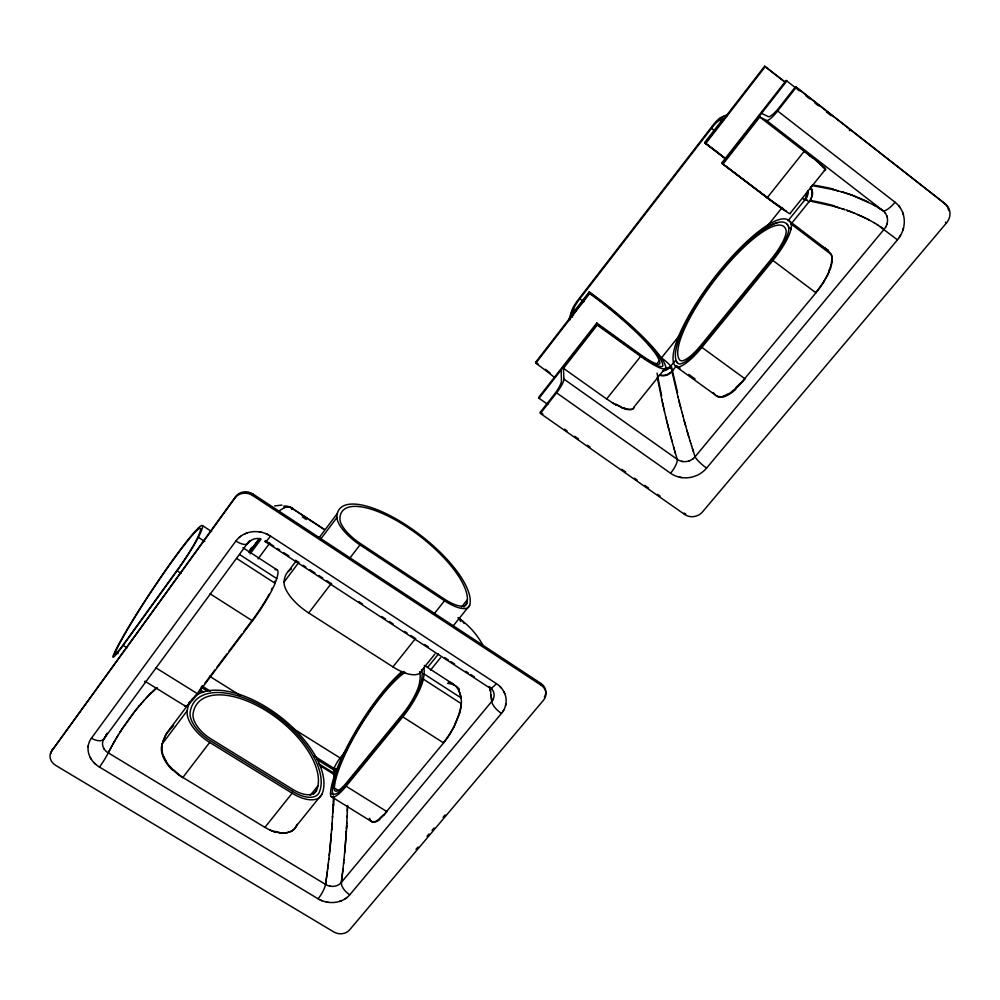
<?xml version="1.0" encoding="UTF-8"?>
<svg xmlns="http://www.w3.org/2000/svg" width="1000" height="1000" viewBox="0 0 1000 1000"><rect width="100%" height="100%" fill="white"/><g stroke="black" fill="none" stroke-linecap="round" stroke-linejoin="round"><path stroke-width="1.5" d="M807.825 190.475A9.738 9.062 -42.4 0 1 808.012 191.713L807.962 193.538A10.025 9.325 -42.4 0 1 807.5 195.562L806.737 197.288A11.238 10.462 -42.4 0 1 805.562 199.037L808.925 201.938A14.025 13.05 -42.3 0 0 810.4 199.762L811.338 197.65A12.812 11.912 -42.3 0 0 811.963 194.988L812.062 192.562M812.038 193.025L812.025 192.712A12.525 11.65 -42.3 0 0 811.538 190.087L810.487 187.725M319.688 765.487L333.988 774.4L333.925 779.463M347.475 806.438L347.5 805.512L347.45 807.35M347.425 808.263L347.45 807.225M347.4 809.175L347.425 808.125M161.863 747.1L161.875 746.838A32.413 20.75 33.9 0 1 162.237 743.838A32.55 20.825 33.9 0 0 161.838 746.825M347.4 809.013L347.337 811M347.375 809.912L346.887 821.413M333.5 796.137L333.137 804.975M347.125 816.162L347.088 817.05M333.162 804.575L332.938 809.237M332.987 808.213L333.025 807.3M332.938 809.112L332.788 811.988M346.825 822.712L346.85 822.062M332.9 810.013L332.738 812.9M346.812 823L346.763 823.863M346.763 823.8L346.688 825.325M332.75 812.7L332.537 816.5M346.688 825.175L346.613 826.462M346.662 825.75L346.587 826.9M346.613 826.612L346.538 827.763M346.587 827.05L346.512 828.188M332.55 816.275L332.125 822.887M346.538 827.913L346.463 829.05M346.512 828.337L346.438 829.625M332.488 817.4L332.525 816.725M346.388 830.325L346.337 831.188M346.362 830.763L346.125 834.3M346.312 831.612L345.163 846.963M332.113 823.162L332.025 824.425M88.062 747.387L88.287 745.512M331.887 826.375L332.038 824.262M346.012 835.987L346.075 835.138M331.9 826.225L331.775 827.962M345.9 837.663L345.95 836.825M331.737 828.4L331.788 827.675M331.712 828.825L331.763 828.112M345.838 838.5L345.387 844.312M331.662 829.4L331.725 828.55M331.675 829.262L331.6 830.263M331.637 829.688L330.975 837.925M331.337 833.538L330.025 848.112M345.312 845.125L345.1 847.775M345.025 848.575L345.112 847.588M344.95 849.388L345.037 848.413M330.9 838.763L330.2 846.263M344.888 850.188L344.975 849.225M344.9 850.037L344.663 852.6M344.825 850.85L343.562 863.7M330.125 847.087L329.938 848.925M329.862 849.725L329.963 848.725M329.875 849.55L329.6 852.15M329.787 850.375L329.525 852.962M343.9 860.475L343.975 859.7M343.738 862.038L342.925 869.438M329.538 852.812L329.387 854.163M832.237 261.462L830.713 268L827.375 275.738M329.45 853.637L328.363 863.288M329.35 854.562L329.263 855.362M328.913 858.538L328.825 859.325M342.95 869.212L342.775 870.788M342.812 870.487L341.362 882.425A11.4 9.875 8.3 0 1 339.938 883.863L339.25 884.362A11.375 9.85 8.2 0 1 337.175 885.487L336.287 885.812A11.363 9.838 8.1 0 1 327.537 885.438L326.587 885A11.4 9.875 8.3 0 1 325.525 884.412M342.587 872.35L342.688 871.562M342.413 873.9L342.5 873.125M328.363 863.238L327.938 866.725M342.225 875.462L342.312 874.688M328.075 865.675L328.162 864.887M342.038 877.013L342.125 876.237M327.975 866.475L327.35 871.425M341.85 878.562L341.938 877.788M327.75 868.275L327.65 869.038M341.75 879.338L341.362 882.425A11.438 6.088 42.1 0 0 349.8 894.788L501.475 713.4A24.075 21.275 1 0 0 496.35 683.6L270.512 536.075A25.087 22.662 16 0 0 235.888 541.013L91.425 738.188A23.988 20.375 16.4 0 0 90.262 740L89.425 741.688A23.963 20.362 16.4 0 0 99.462 767.062L318.087 898.8A22.95 19.262 6.7 0 0 349.8 894.788M327.375 871.2L327.175 872.775M327.212 872.475L325.575 884.425A11.787 2.925 -59.8 0 1 318.087 898.8M326.962 874.338L327.075 873.55M326.763 875.9L326.863 875.113M326.55 877.463L326.65 876.675M326.337 879.013L326.45 878.238M326.238 879.788L325.688 883.662M505.875 704.112L505.462 705.913M634.038 406.863L633.987 407.05A35.8 10.562 42.8 0 1 633.138 408.688A35.688 10.475 42 0 1 631.125 409.625L627.263 409.6L621.575 407.725M165.725 734.85L162.275 743.85L187.2 710.725A80.787 41.013 37.9 0 1 266.788 707.412A80.787 41.013 37.9 0 1 322 794.15L296.413 825.9A32.175 19.688 44.9 0 1 294.575 828.725A32.062 19.587 44 0 1 291.575 831.15M903.512 227.95L902.8 230.387M162.35 743.5L163.263 740.4M887.15 223.45L886.85 224.5M807.113 195.425L807.425 193.675A11.487 10.688 -42.3 0 0 807.45 191.488M460 712.537L453.675 727.775M726.988 114.875L720.775 117.525A12.688 2.387 -52.7 0 0 712.537 125.75L578.15 299.8A11.85 2.263 -54.2 0 0 571.912 310.225L569.163 318.925L570.312 319.75M163.463 739.825L165.9 734.538M335.5 773.875L335.175 773.75A12.312 10.662 7.5 0 1 333.088 772.7L335.037 768.938A10.05 8.7 7.5 0 0 337.512 769.825M541.013 683.487L541.112 685.225A12.088 10.688 -1.7 0 1 543.525 700.188L349.5 929.987A11.35 9.425 6 0 1 333.775 931.95L55.812 765.462A12 10.113 17.8 0 1 51.638 751.062L235.012 497.987A12.725 11.6 18.5 0 1 252.5 495.45L253.05 494.062L541.013 683.487A12.05 10.675 -1.7 0 1 544.388 697.075M235.012 497.987L235.6 496.587A12.7 11.575 18.6 0 1 253.05 494.062M283.725 832.862A31.962 19.288 42 0 0 294.562 828.713A32.175 19.688 44.3 0 0 296.488 825.962L297.113 824.35M103.25 740.225L103.675 739.375M296.975 824.663L296.413 825.9M325.575 884.425L108.225 752.825A11.938 10.263 11.5 0 1 106.375 751.525L105.65 750.863A11.912 10.237 11.5 0 1 102.55 743.1L102.662 742.212A11.938 10.263 11.5 0 1 104.262 738.425L248.738 541.65M235.888 541.013A12.475 5.088 35.4 0 0 248.125 543.038L248.912 541.263M51.638 751.062L235.6 496.587M99.462 767.062A12.175 1.225 -57.3 0 0 108.225 752.825L111.737 746.275M108.225 752.825L113.7 742.775M91.425 738.188A11.863 6.587 34 0 0 104.275 738.462L105.325 736.513M503.888 709.825L502.85 711.55M104.275 738.462L107.1 733.275M492.962 699.712L492.512 700.438M105.625 735.962L106.988 733.475M112.1 745.625L112.463 744.975M112.825 744.325L114.05 742.138M113.787 742.613L114.412 741.513M900.575 235.325L899.212 237.512M165.85 734.625L173.55 725.225M114.15 741.988L114.775 740.888M547.863 404.487L539.025 398.275L538.913 397.113L596.75 323.05L597.238 325.075L563.45 368.312L563.9 379.062L677.188 459.312A12.862 12.1 -18.3 0 0 678.275 460.012L679.15 460.475A12.85 12.088 -18.1 0 0 695.088 456.75L884.137 229.262A14.062 12.938 -36 0 0 885.025 228.1L885.713 227.025M114.513 741.35L115.15 740.25M114.875 740.725L118.15 735.225M166.025 734.312L166.388 733.713A81.7 53.263 27.4 0 1 173.425 725.3M116.062 738.688L117.387 736.475M117.725 735.913L118.537 734.6M118.513 734.625L119.9 732.4M823.975 281.725L820.387 287.075A37.262 13.075 -51.9 0 1 815.925 292.812L740.625 383.55M450.412 733.4L447.25 738.138A32.887 10.625 -59.7 0 1 443.587 742.862M119.712 732.7L120.25 731.85M120.113 732.062L120.7 731.15M120.35 731.7L121.1 730.512M120.8 730.987L121.912 729.262M121.2 730.362L122.325 728.637M122.175 728.863L134.088 712.237M802.725 198.475L804.688 200.113L805.5 198.988A11.988 11.162 -42.4 0 0 807.113 195.425M122.587 728.225L134.462 711.775M805.413 199.137L807.038 200.175M198.363 537.337A81.7 6.188 -56.4 0 0 173.375 559.188A81.7 6.188 -56.4 0 0 113.562 654.712A30.425 2.263 -56.5 0 0 123.175 645.362L177.1 570.8A30.712 2.375 -56.3 0 0 198.363 537.337L204.812 541.512M249.838 549.913L251.675 547.425M249.288 552.075L258.562 539.513M249.15 552.525L259.4 538.625M250.1 553.925L261.025 539.138M258.038 558.913L269.762 543.1M169.913 728.875L188.812 703.675M288.163 571.538L296.425 560.562M198.238 692.1L202.875 685.938M204.725 683.462L214.938 669.887M216.788 667.412L227 653.838M228.85 651.375L241.85 634.1M243.7 631.625L252.975 619.288A30.362 4 -56.8 0 0 269.1 594.288M184.85 705.337A33.6 4.263 -57.1 0 0 197.613 693.8L252.475 620.862A33.9 4.462 -56.8 0 0 275.087 583.3A84.3 10.888 -56.9 0 0 275.1 569.75M434.925 654.05L421.662 670.487A33.212 13.562 38.5 0 1 392.938 666.888L308.725 612.962A33.638 13.913 36.8 0 1 284.05 582.038L299.025 562.15M318.637 538.3L337.375 513.425M320.312 539.587L336.95 517.513A81.337 29.25 37.9 0 1 407.8 526.112A81.337 29.25 37.9 0 1 469.625 605.438L453.038 626.05M349.613 558.438L359.975 544.888A30.625 11.1 37.2 0 1 336.95 517.513M178.038 774.137L182.875 777.463L209.688 742.425A32.538 16.637 36.8 0 1 187.2 710.725M308.725 612.962L331.312 583.438M570.612 314.212L573.538 309.288A11.887 2.275 -54.2 0 1 579.8 298.775L711.438 128.325A12.713 2.4 -52.7 0 1 719.725 120.1L723.637 116.237M634.95 405.863L665.775 367.6A90.162 15.263 37.9 0 0 589.237 291.825L572 314.125L573.538 309.288L576.05 311.087M725.337 158.787A85.738 4.088 37.7 0 0 705.638 143.663L704.688 142.513L723.175 118.612A88.825 29.225 33.5 0 0 723.875 119.288M554.1 377.125A81.188 18.337 37.9 0 0 535.763 363.225L535.675 362.225L589.45 292.7A86.388 14.625 37.9 0 1 662.825 365.375A32.113 5.412 38.2 0 1 640.3 355.288L596.987 324.05L539.025 398.275M784.688 81.762A87.338 1.412 37.9 0 1 765.25 66.612L764.625 66.213L705.163 143.088A89.637 4.275 37.7 0 1 725.713 158.863M535.763 363.225L589.65 293.575L589.237 291.825M705.638 143.663L765.25 66.612M786.513 211.112A33.312 1.575 37.8 0 1 766.438 197.087L722.25 163.7L786.875 80.95L786.15 80.475L721.688 163.025L767.1 197.838A37.2 1.762 37.8 0 0 790.2 213.238L824.525 170.487M722.8 164.363L759.8 117.013L766.5 120.475L882.9 210.6A14.138 4.138 -50.3 0 0 895.05 202.237L777.65 110.988A14.4 3 -51.9 0 1 766.5 120.475M761.562 113.35L768.388 116.638A14.387 2.988 -51.9 0 0 779.538 107.112L795.537 86.688L945.475 204.088A14.3 12.888 -40.7 0 1 946.462 222.975L702.475 511.938A12.788 11.688 -15.1 0 1 684.638 514.45L540.425 413.45L540.312 412.212L554.175 394.538A12.9 2.725 -54.7 0 0 561.475 380.812L561.138 369.963M540.425 413.45L556.587 392.837A12.938 2.737 -54.7 0 0 563.9 379.062M777.65 110.988L796.312 87.2M134.863 711.263L135.45 710.537M135.113 710.95L137.975 707.438M434.85 612.938L444.55 600.775A30.238 10.825 38.6 0 0 469.625 605.438M322 794.15A32.15 16.238 39.1 0 1 292.15 793.238L264.913 827.387L182.875 777.463M392.925 666.888L415.688 638.362M665.775 367.6A35.85 6.037 38.2 0 1 640.65 356.362L606.638 398.988L563.45 368.312M767.1 197.838L804.175 151.35L759.8 117.013M135.612 710.325L137.713 707.75M346.7 749.85L340.15 758A10.725 2.4 -58.3 0 0 334.038 768.388L335.037 768.938A9.412 8.162 7.5 0 0 336.55 769.775L337.5 770.113M679.375 335.575L661.488 357.85A11.738 2.975 -53.7 0 0 660.95 358.525M766.025 227.675L782.175 207.562M310.275 795.337L317.95 785.775M461.575 606.925L467.4 599.675M656.438 364.275L659.338 360.65M313.688 793.9L316.575 790.3A74.037 37.575 37.9 0 0 266.038 710.662A74.037 37.575 37.9 0 0 193.075 713.85A25.738 13.162 36.8 0 0 210.85 738.863L292.962 789.513A25.438 12.85 39.1 0 0 316.575 790.3M463.888 607.013L466.812 603.375A77.8 27.975 37.9 0 0 407.688 527.45A77.8 27.975 37.9 0 0 339.938 519.3A27.062 9.812 37.2 0 0 360.262 543.45L444.65 599.225A26.713 9.562 38.6 0 0 466.812 603.375M427.762 667.25L438.537 653.913M662.562 370.925L663.438 370.85A9.113 8.6 -21.4 0 0 665.438 370.363L668.538 368.55A10.512 9.912 -21.4 0 0 669.95 367.1L674.825 361.062M788 220.8L805.562 199.037M430.562 670.088L440.562 657.712M659.525 375.225L662.262 375.775A10.575 9.963 -21.2 0 0 664.688 375.662L666.675 375.175A10.825 10.2 -21.2 0 0 668.763 374.2L670.413 373.013A11.9 11.225 -21.2 0 0 671.95 371.413L676.65 365.613M791.663 223.3L809.712 200.975A12.737 11.85 -42.3 0 0 811.05 198.975L812.45 194.775A11.312 10.525 -42.3 0 0 812.5 192.4L812.113 190.362A11.575 10.775 -42.3 0 0 811.2 188.238L811.525 189.213A13.188 12.275 -42.3 0 1 812.025 191.825M663.512 370.363A10.75 10.15 -21.5 0 0 669.875 367.05L670.75 366.112A11.65 1.938 38.4 0 0 661.488 357.85L658.975 356.025M720.4 396.688L717.85 396.463A36.263 14.125 -56.3 0 1 717.25 396.225L717.075 396.2A36.237 14.162 -57.3 0 1 715.487 395.138L675.425 366.188A36.362 9.525 -53 0 0 701.9 347.375L772.887 260.45A37.6 9.8 -51.9 0 0 791.137 224.013L831.275 254.525A37.7 14.95 -49.2 0 1 832.113 257.337M333.137 794.663L330.513 793.037A32.862 7.638 -58.2 0 0 346.112 786.225L402.8 716.862A33.138 7.987 -57.5 0 0 423.312 679.125A82.45 19.488 -57.9 0 0 423.8 667.525M383.475 815.263L443.587 742.913L402.8 716.862M137.875 707.55L138.912 706.312M341.362 882.425L491.788 701.4L491.112 695.3M556.587 392.837L670.575 473.237A25.888 23.925 -17.1 0 0 672.738 474.613L674.788 475.625A25.875 23.925 -17.1 0 0 694.3 476.413L696.525 475.562A25.888 23.925 -17.1 0 0 701.188 473L703.075 471.575A25.875 23.925 -17.1 0 0 706.587 468.1L897.45 239.85A28.287 25.85 -40 0 0 895.05 202.237M138.75 706.513L140.85 704.038M139 706.2L139.688 705.387M416 849.4L418.013 847.025M427.038 836.325L429.038 833.938M432.05 830.375L434.062 828M443.088 817.3L445.1 814.925M140.75 704.15L142.875 701.725M141.012 703.85L141.65 703.112M142.613 702.013L143.963 700.487M143 701.575L144.388 700.025M144.25 700.175L151.325 692.675M145.787 698.487L149.9 694.137M150.475 693.538L156.575 687.5M144.588 682.675L145.775 681.488L144.688 682.575M278.387 511.425L284.4 507.55M238.925 537.663L240.613 536.3M735.888 388.137L731.938 391.375M249.625 541.4L250.463 540.737M693.363 458.512L692.487 459.188M380.012 818.438L377.212 820.387M346.925 897.575L345.35 898.7M291.5 831.25L286.25 833.05L280 833.062M318.512 537.463L319.538 536.987M727.438 394.3L723.925 395.913M244.9 533.812L246.975 532.987M690.113 460.538L689.087 460.938M723.125 118.625L719.725 120.1L721.838 121.725M341.4 900.75L339.487 901.425M374.325 821.6L372.388 821.737A32.788 10.775 -63.8 0 1 370.475 820.825L369.25 819.25M274.662 505.9L281.975 505.112M283.712 506.112L285.65 506.025A10.3 9.425 15.8 0 1 287.825 506.337L289.675 506.962A11.375 10.388 15.8 0 1 291.55 507.987L324.062 529.425M337.438 768.925L335.988 768.775A10.55 5.475 -1.8 0 1 334.038 768.388M328.363 902.337L326.275 901.988M259.163 531.85L261.462 532.263M330.613 886.275L329.712 886.112M681.725 477.6L679.425 477.175M682.75 461.55L681.6 461.325M811.725 185.5L832.525 189.462M809.712 200.975L833.75 206.3M260.487 538.688L259.725 538.562A12.463 11.037 13.7 0 0 248.125 543.038M832.613 189.488L834.338 189.9M832.237 189.4L832.913 189.55M834.262 189.887L841.787 191.887M835.612 190.212L838.375 190.938M833.538 206.25L837 207.213M659.525 374.925L659.737 374.975A11.975 11.287 -21.3 0 0 662.225 375.35L664.475 375.25A11.712 11.037 -21.3 0 0 666.963 374.625L670.962 372.287A13.113 12.375 -21.3 0 0 672.663 370.538L669.95 367.1M834.9 206.612L836.325 207.025M841.15 191.7L844.425 192.662M448.4 681.862C457.9 684.188 461.763 694.875 461.375 703.725L423.312 679.125M841.95 191.925L843.188 192.288M836.912 207.188L839.675 208.012M837.575 207.375L843.562 209.225M843.525 192.387L845.5 193M845.387 192.963L850.913 194.775M846.462 193.3L847.362 193.588M841.963 208.713L844.95 209.688M843.725 209.288L844.488 209.537M848.112 193.837L851.2 194.875M846.375 210.175L847.45 210.55M846.688 210.275L851.575 212.05M336.525 771.325L336 771.125A11.087 9.613 7.5 0 1 334.062 770.15L316.938 759.475M851.162 194.862L852.487 195.338M847.562 210.588L848.363 210.863M851.45 194.963L873.25 204.7M848.763 211.012L849.513 211.287M852.638 195.387L854.562 196.1M849.712 211.35L850.987 211.825M335.425 775L335.062 774.85A11.75 10.163 7.5 0 1 333.137 773.875L335 768.988L313.925 755.837M855.125 196.312L864.075 200.062M851.762 212.125L853.062 212.625M852.738 212.488L853.775 212.9M322.025 900.725L320.125 899.9M853.5 212.787L865.837 218.275M853.925 212.963L854.725 213.275M266.15 533.763L268.25 534.75M857.5 214.425L863.325 217.05M823.462 247.45L822.463 247.05L827.738 250.125L831.275 254.525M291.55 507.987L324.312 529.362M270.138 830.15L274.875 831.938A31.812 18.613 40.4 0 1 264.925 827.3M823.688 247.562L825.413 248.45M864.663 200.338L865.638 200.787M866.363 201.137L868.15 202.013M863.95 217.35L868.938 219.875M867.15 218.938L868.3 219.537M868.587 219.688L869.062 219.938M870.05 220.475L874.513 223M616.737 405.363L612.062 402.612M873.1 204.625L874.55 205.438M874.45 205.375L875.512 205.987M874.775 205.562L882.9 210.6L879.613 208.475M874.362 222.913L877.138 224.6M877.925 207.425L879.188 208.212M825.575 248.55L826.825 249.4M185.525 706.275L144.913 681.2M209.688 742.425L292.15 793.238M331.325 796.637L371.337 821.45M876.988 224.5L877.887 225.062M199.95 690.888L202.488 692.463M123.175 645.362L127.125 647.825M155.712 667.725L197.613 693.8M346.112 786.225L386.8 811.55M115.45 652.038A26.888 2 -56.5 0 0 123.963 643.75L177.775 569.325A27.125 2.1 -56.3 0 0 196.537 539.8A78.138 5.913 -56.4 0 0 172.675 560.625A78.138 5.913 -56.4 0 0 115.45 652.038L118.075 653.675M405.037 672.362A75.562 17.85 -57.9 0 0 360.075 726.712A75.562 17.85 -57.9 0 0 334.338 787.987L338.325 790.462M201.975 685.962L210.463 691.263M201.05 687.188L207.638 691.3M199.825 689.638L203.787 692.1M318.575 763.65L333.088 772.7M209.5 676.188L240.5 695.6M291.913 727.8L340.15 758A10.525 5.075 39.6 0 1 341.438 758.875M877.725 224.963L897.45 239.85M177.1 570.8L181.025 573.312M210.075 593.787L252.475 620.862M236.812 558.55L275.087 583.3M424.312 665.362L453.925 684.575M202.5 525.638L211.625 531.55M239.75 554.637L276.75 578.587M424.062 673.95L460.95 697.825M242.9 547.675L276.625 569.612M266.488 541.375L273.712 546.087M277.325 548.438L279.738 550.013M283.663 552.575L288.9 555.988M295.425 560.25L298.038 561.95M303.25 565.337L305.85 567.038M309.75 569.587L314.938 572.962M318.837 575.5L322.725 578.038M326.6 580.562L331.763 583.938M358.75 601.538L362.6 604.038M381.712 616.5L385.525 618.987M389.325 621.462L393.137 623.95M404.513 631.362L407.038 633.013M410.812 635.475L414.588 637.938M424.637 644.488L428.4 646.938M444.65 657.537L448.387 659.975M450.875 661.587L454.6 664.025M465.763 671.3L468.237 672.913M470.712 674.525L474.425 676.95M265.212 541.613L489.775 687.987M252.5 495.45L541.112 685.225M880.013 226.438L884.137 229.262M359.975 544.888L444.55 600.775M458.025 617.775C468.837 624.938 477.638 635.062 483.625 646.55M302.35 516.95L306.25 519.538M540.312 412.212L542.863 414M564.513 429.162L567.05 430.95M574.7 436.3L578.513 438.975M587.425 445.225L589.975 447M621.812 469.312L625.625 471.987M634.538 478.225L637.087 480.012M644.725 485.363L648.55 488.038M657.463 494.288L660.013 496.075M795.537 86.688L945.475 204.088M596.75 323.05L639.963 354.212A28.363 4.775 38.2 0 0 659.875 363.15A82.625 13.987 37.9 0 0 589.65 293.575M597.238 325.075L640.65 356.362M458.562 617.962L460.625 619.487A11.013 9.912 2.7 0 1 462.188 620.737L464.188 623.513M677.575 366.3L680.088 368.113M688.85 374.45L695.113 378.975M579.8 298.775L583.938 301.762M669.9 367.062L671.4 368.15M701.9 347.375L744.887 378.738M945.35 222.15L946.462 222.975M772.887 260.45L815.95 292.838M725.362 165.8L755.987 188.95M758.438 190.8L765.788 196.35M789.575 221.213L828.45 250.787M676.137 360.737A88.425 23.075 -52.4 0 0 676.912 362.238A88.4 23.062 -52.5 0 0 677.7 363.188A88.488 23.087 -52.5 0 1 719.825 272.137A88.488 23.087 -52.5 0 1 788.562 226.988L791.05 228.863M711.438 128.325L714.587 130.75M827.025 249.537L828.112 250.463M786.15 80.475L795.275 87.537M796.938 88.925L799.338 90.8M806.087 96L809.688 98.825M814.912 103L818.5 105.812M826.5 111.988L831.3 115.75M809.6 155.6L812.325 157.787M849.287 130.125L849.975 130.712M95.775 764.375L94.225 762.925M819.812 164.037L824.987 169.25M499.862 686.4L501.287 687.913M173.225 769.95L169.537 765.913M490.962 688.012L491.675 688.775M884.725 212.362L885.45 213.312M898.7 205.763L900.15 207.675M810.487 187.15L811.137 188.15L810.55 186.938M713.2 392.525L715.475 395.15A36.388 14.225 -57.3 0 0 717.075 396.2M104.138 749.013L103.663 748.2M91.237 759.15L90.288 757.513M166.15 761.137L163.938 756.85M503.888 691.725L504.738 693.538M458.587 690.225L459.2 691.525M459.3 691.75L459.925 693.475M886.712 215.688L887.1 216.838M902.638 212.475L903.4 214.775M694.925 456.225L695.088 456.75A12.775 2.525 39.2 0 0 706.587 468.1M693.363 451.463L695.088 456.75M693.025 450.387L693.438 451.662M692.675 449.312L693.1 450.637M459.95 693.538L460.2 694.375M692.5 448.762L691.6 445.887M692.438 448.55L692.775 449.6M691.637 446.025L690.75 443.175M690.775 443.237L690.075 440.962M684.2 513.025L684.638 514.45M690.075 440.975L688.863 436.925M688.512 435.75L688.875 436.987M688.162 434.562L688.363 435.25M688.337 435.163L688.538 435.838M688.012 434.075L687.625 432.775M687.987 433.975L688.188 434.675M687.45 432.175L687.663 432.9M675.3 452.938L677.188 459.312A12.713 3.787 -54.3 0 1 670.575 473.237M687.1 430.962L687.325 431.7M687.275 431.562L687.487 432.3M674.987 451.85L675.362 453.188M686.975 430.5L684.137 420.462M686.925 430.35L687.15 431.1M674.825 451.312L674.3 449.5M674.762 451.1L675.062 452.15M674 448.425L674.35 449.663M673.612 447.075L674.038 448.562M685.512 425.387L685.688 426.012M673.725 447.45L671.975 441.188M685.15 424.113L685.337 424.75M684.8 422.837L684.975 423.475M684.438 421.55L684.625 422.2M684.262 420.9L682.887 415.825M671.663 440.012L672.025 441.362M671.525 439.5L671.025 437.663M671.5 439.425L671.712 440.213M682.7 415.15L682.913 415.938M682.738 415.262L681.912 412.188M670.713 436.463L670.9 437.163M670.863 437.062L671.05 437.75M460.275 694.625L460.462 695.4M670.738 436.575L670.238 434.663M681.975 412.413L680.638 407.3M670.075 434.05L670.263 434.787M669.75 432.837L669.95 433.587M669.912 433.45L670.113 434.2M669.8 432.987L667.237 422.912M680.413 406.413L680.738 407.675M680.263 405.875L680.45 406.587M679.85 404.237L680.312 406.05M679.9 404.438L678.975 400.8M668.8 429.113L668.95 429.738M679.525 402.987L679.163 401.538M668.475 427.85L668.637 428.488M678.812 400.163L678.05 397.088M678.787 400.062L679 400.913M668.312 427.212L667.837 425.3M678.1 397.325L671.95 371.413M667.513 424L667.675 424.65M666.95 421.712L667.35 423.35M667 421.925L666.625 420.387M666.3 419.05L666.675 420.613M666.35 419.275L665.863 417.238M665.888 417.362L664.388 410.975M664.062 409.538L664.425 411.125M663.737 408.1L664.1 409.712M663.4 406.637L663.775 408.275M663.288 406.112L663.45 406.838M662.962 404.65L663.15 405.525M663.125 405.387L663.325 406.275M460.525 695.662L460.9 697.55M662.825 404.038L662.138 400.962M662.8 403.925L662.987 404.787M662.487 402.537L662.65 403.3M661.975 400.213L662.15 401.025M162.375 752.062L161.863 748.012A32.413 20.6 35 0 1 161.938 747.125M661.812 399.462L661.988 400.262M661.862 399.688L657.225 377.25M490.025 688.325L489.862 687.463L490.35 690.2M490.275 689.762L490.438 690.775M490.375 690.337L490.525 691.275M490.487 691.062L490.575 691.637M490.65 692.075L491.788 701.4A12 4.675 40.6 0 0 501.475 713.4M272.125 588.263A30.362 4 -56.8 0 1 271.438 589.725M197.025 693.688A30.087 3.812 -57.1 0 1 194.725 696.575M192.638 699A30.087 3.812 -57.1 0 1 191.688 700.025M190.012 701.688A30.087 3.812 -57.1 0 1 188.663 702.763M421.662 669.575A79 18.675 -57.9 0 1 421.325 681.388A29.688 7.163 -57.5 0 1 402.987 715.125L346.413 784.375A29.438 6.837 -58.2 0 1 332.425 790.512A79 18.675 -57.9 0 1 358.038 728.662A79 18.675 -57.9 0 1 404.025 671.4M367.413 714.013A78.987 18.625 -57.9 0 1 374.663 703.713M334.35 787.987A26 6.037 -58.2 0 0 346.7 782.525L403.175 713.388A26.225 6.325 -57.5 0 0 419.363 683.6A75.562 17.85 -57.9 0 0 419.525 671.712M284.413 507.713A295.85 52.562 85.4 0 1 291.537 507.663M458.438 617.987A10.913 9.012 -55.4 0 1 460.538 621.512M286.488 506.95A11.188 10.875 -53.7 0 1 293.025 508.725A11.188 1.312 -56.2 0 0 291.688 509.538M274.812 581.163A80.787 10.425 -56.9 0 1 274.363 582.575M284.05 582.038A83.5 34.275 37.7 0 1 291.413 568.95M330.513 793.037A82.45 19.488 -57.9 0 1 401.85 671.587M447.6 683.35A84.525 36.288 -52.9 0 1 459.425 689.212M461.275 703.825A33.225 12.725 -58.4 0 1 460.95 707.625A33.112 12.387 -59 0 1 459.787 712.663M461.075 704.025A33.225 12.55 -58.8 0 1 460.7 707.825M455.538 723.475A32.912 10.625 -59.7 0 1 443.562 742.438M460.438 708.075A33.05 11.587 -59.7 0 1 455.288 723.162M386.788 811.8A32.625 10.337 -61 0 1 379.95 818.688M379.762 819.513A32.75 10.713 -64.6 0 1 369.613 818.312M383.587 814.587A32.625 10 -60.2 0 1 380.188 817.8M182.825 777.6A32.188 19.312 37.5 0 1 173.1 770.037M172.688 770.312A32.312 20.638 34.4 0 1 161.412 746.925M178.263 773.863A32.188 18.837 37.7 0 1 173.525 769.75M283.825 833.075A31.837 18.837 40.7 0 1 274.825 831.675M279.812 832.55A31.825 18.462 40 0 1 274.762 831.35M491.812 701.375A11.938 10.512 6.6 0 0 493.762 697.725L493.988 696.775A11.912 10.488 6.6 0 0 493.387 691.587L492.962 690.688A11.938 10.512 6.6 0 0 489.2 686.575A12.075 3.4 -57.4 0 0 496.337 683.587M270.512 536.075A12.5 1.438 -56.3 0 1 265.287 540.588M369.188 819.35A32.862 10.788 -64.1 0 1 369.087 819.15M377.137 820.625A32.675 10.65 -62.2 0 1 374.35 821.737M453.525 727.738A32.912 10.888 -59.8 0 1 450.3 733.288M163.762 756.838A32.337 20.475 35.3 0 1 162.225 752.038M169.375 765.975A32.225 19.887 36.8 0 1 165.975 761.15M334.55 775.7A304.413 58.487 83.9 0 1 334.487 779.613M333.975 798.637A304.413 58.487 83.9 0 1 333.663 806.012M335.475 775.188A10.65 9.225 7.4 0 1 333.988 774.4M152.262 692.4A297.85 139.537 -13.6 0 1 157.088 687.663M50.987 753.425A11.975 10.1 17.8 0 1 52.575 749.212M677.7 363.188A32.562 8.537 -53 0 0 701.413 346.312L772.225 259.562A33.675 8.775 -51.9 0 0 788.562 226.975M678.688 339.412A88.488 23.163 -52.4 0 1 701.75 296.363M737.362 252.275A88.488 23.125 -52.5 0 1 771.363 224.975M787.087 224.262A88.425 23.075 -52.4 0 1 788.037 225.637M771.213 225.138A88.425 23.075 -52.4 0 1 777.688 222.625M675.425 366.188A92.35 24.1 -52.5 0 1 719.4 271.212A92.35 24.1 -52.5 0 1 791.137 224.013M704.688 142.513A93.55 4.462 37.7 0 1 725.438 158.438M831.162 254.65A37.688 14.85 -49.6 0 1 831.95 257.475M829.013 271.562A37.287 13.088 -51.9 0 1 815.713 292.562M831.775 257.65A37.45 14.062 -51.2 0 1 828.65 271.438M832.075 257.375A37.562 14.712 -49.9 0 1 832.087 261.462M744.975 378.888A36.037 13 -53.6 0 1 735.863 388.4M735.837 389.25A36.138 14.138 -56.8 0 1 717.175 396.337M740.525 383A36.05 12.488 -53.1 0 1 735.95 387.5M616.638 405.2A35.438 9.287 39.2 0 1 606.625 398.862M634.138 407.175A35.8 10.562 42.3 0 1 633.125 408.675A35.6 10.088 40.4 0 1 624.35 408.1M624.725 408.612A35.462 9.55 39.5 0 1 616.438 404.825M620.75 406.6A35.462 9.075 38.9 0 1 616.062 404.175M571.375 316.038A84.438 40.138 42.4 0 1 572.675 317M571.962 314.212A83.7 42.462 42.4 0 1 573.538 315.363M804.95 151.7A37.513 2.3 36.7 0 1 815.438 160.062A37.525 2.6 36.3 0 1 819.788 163.7M804.362 151.438A37.5 2.1 36.9 0 1 809.875 155.762M824.362 170.35A37.9 3.375 33 0 0 825.325 170.263A37.763 3.362 34 0 0 824.837 169.15M824.013 166.975A37.688 3.388 33.5 0 1 824.688 169.825M816.45 160.613A37.538 2.862 35.8 0 1 823.25 166.637M723.612 120.138A89.588 29.438 33.5 0 1 722.175 119.025M882.887 210.6A14.025 12.9 -36.1 0 1 885.7 227.037M723.825 396.125A36.175 14.038 -56 0 1 720.325 396.825M731.737 391.763A36.075 13.575 -54.5 0 1 727.35 394.562M827.163 275.8A37.287 13.375 -51.8 0 1 823.775 281.725M677.575 392.5A349.688 23.025 81.2 0 1 671.525 366.75M811.075 200.562A331.75 77.025 -7.3 0 1 834.762 205.925M812.85 185.037A332.013 79 -10.3 0 1 833.35 189.037M661.625 395.5A350.175 27.862 83.9 0 1 657.062 373.1M944.362 203.3A14.262 12.862 -40.8 0 1 948.7 210.65M685.763 513.938A12.75 11.662 -15.1 0 1 684.963 513.513M727.362 115.675A85.938 27.237 33.7 0 1 726.562 115.062M670.75 366.112A11.738 8.113 -12.3 0 1 669.025 367.275L665.35 368.8A11.738 8.113 -12.3 0 1 664.538 369M806.425 193.863A12.375 9.488 -77 0 1 804.688 200.113M535.675 362.225A84.887 19.175 37.9 0 1 538.088 363.95M545.312 369.288A84.887 19.175 37.9 0 1 550.087 372.962M783.5 208.738A29.438 1.4 37.8 0 1 766.05 196.55M784.912 82.013A91.312 1.475 37.9 0 1 764.625 66.213M771.562 258.688L700.938 345.262A28.763 7.538 -53 0 1 679.987 360.2A84.637 22.075 -52.5 0 1 720.212 273.1A84.637 22.075 -52.5 0 1 786 229.925A29.75 7.75 -51.9 0 1 771.562 258.688M292.55 791.375L210.275 740.638A29.137 14.9 36.8 0 1 190.138 712.288A77.412 39.288 37.9 0 1 266.425 709.038A77.412 39.288 37.9 0 1 319.288 792.225A28.788 14.538 39.1 0 1 292.55 791.375"/></g></svg>
